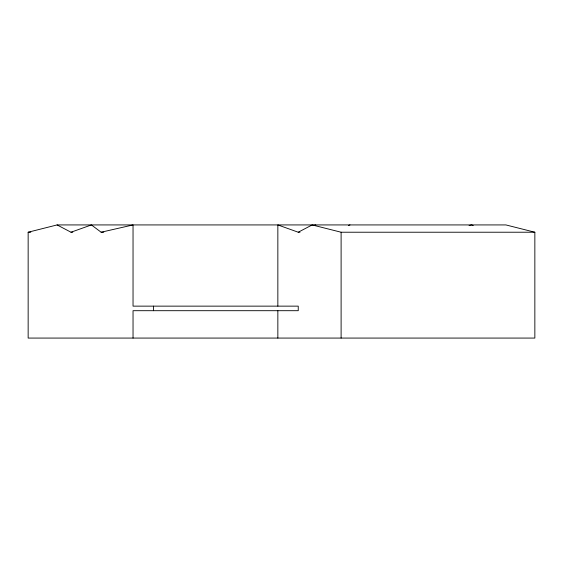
<?xml version="1.0" encoding="UTF-8"?>
<svg xmlns="http://www.w3.org/2000/svg" width="563" height="563" viewBox="0 0 563 563"><rect width="100%" height="100%" fill="white"/><g stroke="black" fill="none" stroke-linecap="round" stroke-linejoin="round"><path stroke-width="0.84" d="M277.848 306.138L277.848 224.926L298.242 232.223L312.155 224.926L341.108 232.223L534.85 232.223L534.85 338.074L28.15 338.074L28.15 232.223L57.102 224.926L505.898 224.926L534.85 232.223M57.102 224.926L71.008 232.223L91.41 224.926L101.136 232.223L103.775 232.223M348.356 225.51L349.989 224.926M313.127 225.566L315.681 224.926M101.136 232.223L133.037 224.926L133.037 306.138L298.242 306.138L298.242 310.699L133.037 310.699L133.037 338.074M469.07 225.503L471.59 224.926L473.223 225.51M28.15 232.223L30.789 232.223M71.008 232.223L72.768 232.223M298.242 232.223L299.995 232.223M341.108 232.223L341.108 338.074M277.848 310.699L277.848 338.074M153.439 306.138L153.439 310.699"/></g></svg>
